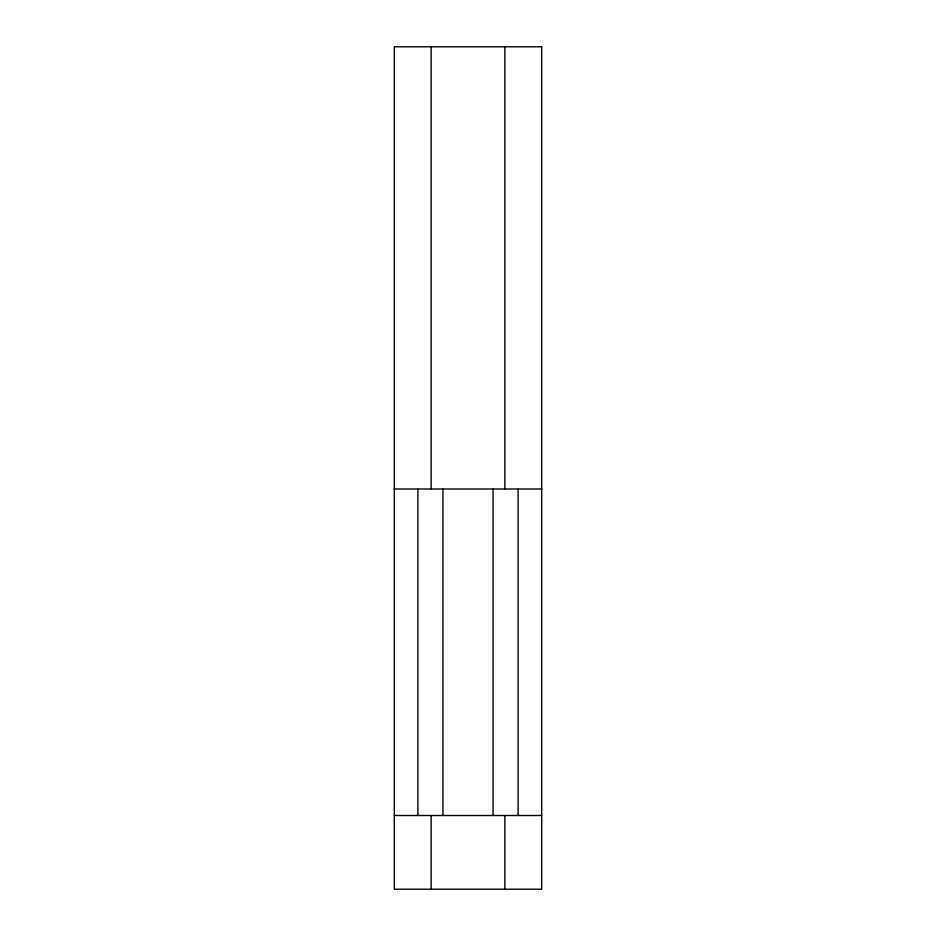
<?xml version="1.0" encoding="UTF-8"?>
<svg xmlns="http://www.w3.org/2000/svg" width="936" height="936" viewBox="0 0 936 936"><rect width="100%" height="100%" fill="white"/><g stroke="black" fill="none" stroke-linecap="round" stroke-linejoin="round"><path stroke-width="1.4" d="M394.302 489.001L541.698 489.001M394.302 815.502L541.698 815.502M518.111 489.001L518.111 815.502M504.855 46.8L504.855 489.001M504.855 815.502L504.855 889.2M493.061 489.001L493.061 815.502M442.939 489.001L442.939 815.502M431.145 46.8L431.145 489.001M431.145 815.502L431.145 889.2M417.889 489.001L417.889 815.502M541.698 46.8L394.302 46.8L394.302 889.2L541.698 889.2L541.698 46.8"/></g></svg>
